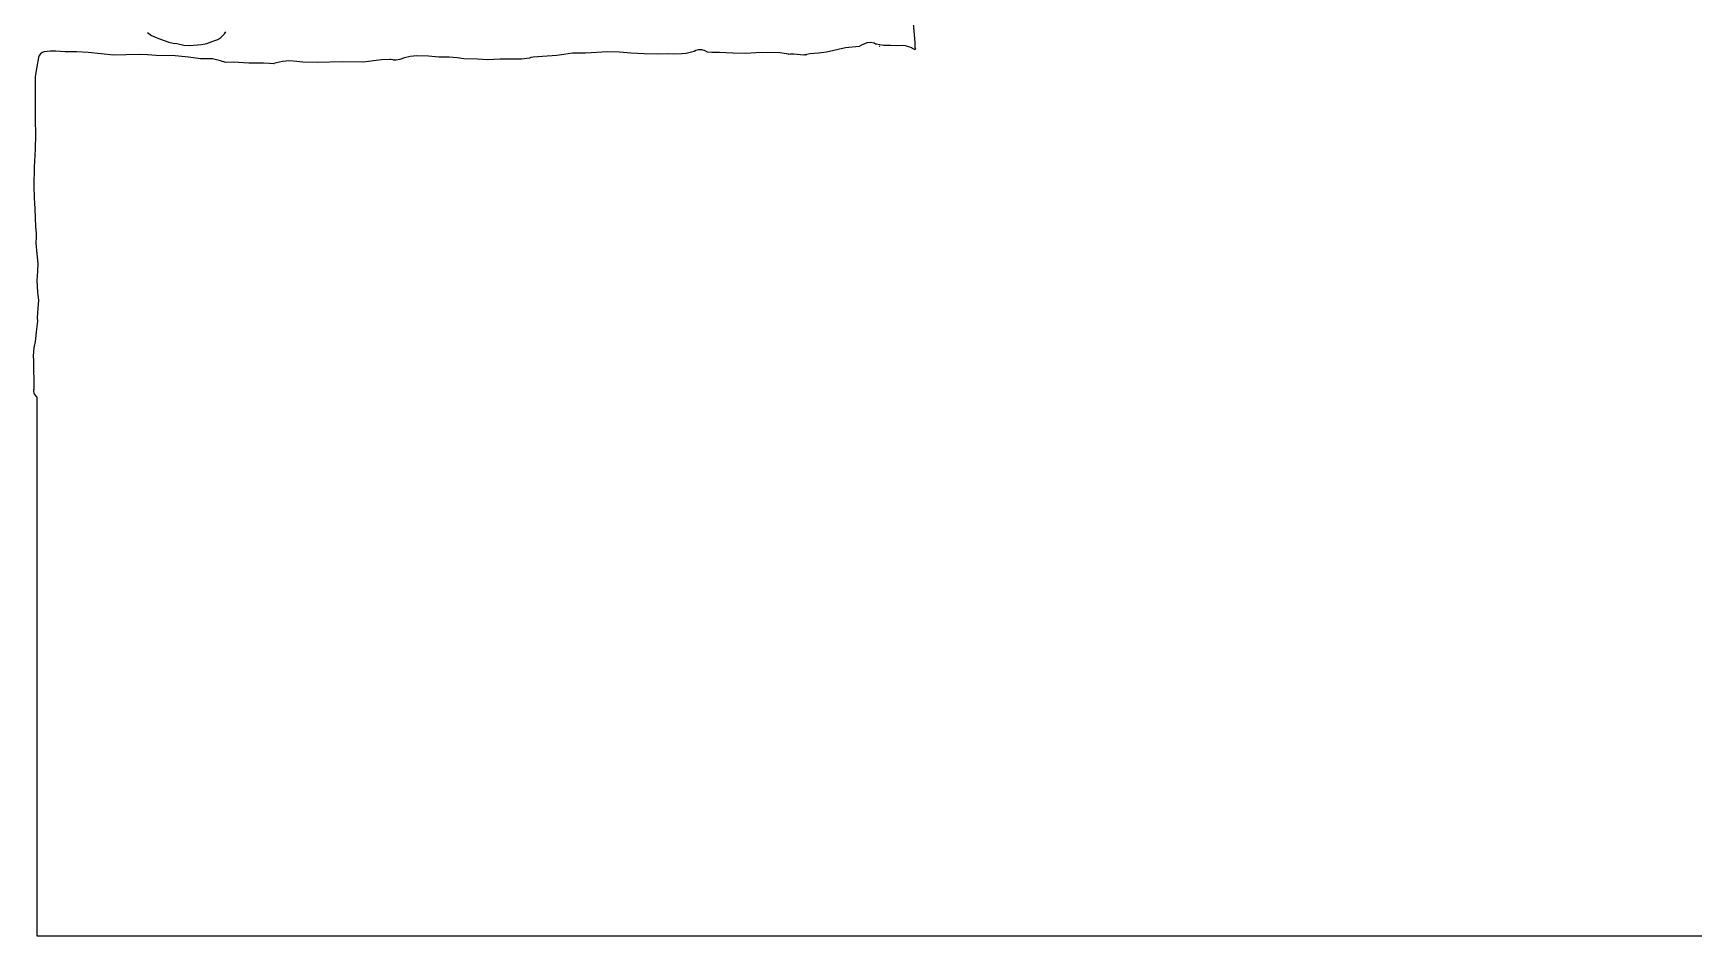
# Model space of a CAD drawing. Extents: x -2300 to 2026, y -6513 to 1502.
# Drawn here: x -2202.2 to -1800.3, y -4111.5 to -3893.2 of the extents above; entities that cross this region are included whole.
import ezdxf

# ---------------------------------------------------------------- set-up
doc = ezdxf.new("R2010")
doc.units = 0

msp = doc.modelspace()

# ---------------------------------------------------------------- linework, layer by layer
at = {"layer": 'Layer 1'}
for p, q in [((-2174.510557, -3893.012459), (-2173.582315, -3893.732392)), ((-2173.582315, -3893.732392), (-2172.487678, -3894.271029)), ((-2156.81052, -3894.248601), (-2155.943164, -3893.37683)), ((-2155.943164, -3893.37683), (-2155.59922, -3892.882721)), ((-1989.276504, -3890.86309), (-1988.826904, -3895.48757)), ((-2200.054458, -3897.887331), (-2200.458803, -3898.201874)), ((-2199.565606, -3897.701178), (-2200.054458, -3897.887331)), ((-2198.068121, -3897.507384), (-2199.565606, -3897.701178)), ((-2196.716748, -3897.524331), (-2198.068121, -3897.507384)), ((-2194.448606, -3897.688478), (-2196.716748, -3897.524331)), ((-2191.716041, -3897.707581), (-2194.448606, -3897.688478)), ((-2188.906856, -3897.853366), (-2191.716041, -3897.707581)), ((-2185.740095, -3898.203805), (-2188.906856, -3897.853366)), ((-2172.487678, -3894.271029), (-2171.652195, -3894.545189)), ((-2171.652195, -3894.545189), (-2169.419265, -3895.394181)), ((-2169.419265, -3895.394181), (-2168.304305, -3895.618917)), ((-2168.304305, -3895.618917), (-2167.465375, -3895.701097)), ((-2167.465375, -3895.701097), (-2165.718705, -3896.094372)), ((-2165.718705, -3896.094372), (-2164.434545, -3896.18687)), ((-2164.44, -3896.19), (-2163.40286, -3896.127135)), ((-2164.434545, -3896.18687), (-2164.44, -3896.19)), ((-2163.40286, -3896.127135), (-2161.496, -3895.962247)), ((-2161.496, -3895.962247), (-2160.207347, -3895.654379)), ((-2160.207347, -3895.654379), (-2159.16384, -3895.272851)), ((-2159.16384, -3895.272851), (-2158.216208, -3894.999326)), ((-2158.216208, -3894.999326), (-2157.548087, -3894.718201)), ((-2157.548087, -3894.718201), (-2156.81052, -3894.248601)), ((-2063.166914, -3897.740969), (-2068.585184, -3898.00407)), ((-2060.321919, -3897.792377), (-2063.166914, -3897.740969)), ((-2057.593114, -3898.011266), (-2060.321919, -3897.792377)), ((-2042.286604, -3897.664557), (-2044.212064, -3898.133186)), ((-2041.821078, -3897.416485), (-2042.286604, -3897.664557)), ((-2041.240373, -3897.259984), (-2041.821078, -3897.416485)), ((-2040.416934, -3897.215402), (-2041.240373, -3897.259984)), ((-2039.631855, -3897.427226), (-2040.416934, -3897.215402)), ((-2038.990684, -3897.815898), (-2039.631855, -3897.427226)), ((-2038.010882, -3897.881091), (-2038.990684, -3897.815898)), ((-2037.487411, -3897.851035), (-2038.010882, -3897.881091)), ((-2036.084401, -3897.872836), (-2037.487411, -3897.851035)), ((-2032.878091, -3898.052382), (-2036.084401, -3897.872836)), ((-2027.280486, -3897.974939), (-2029.893571, -3898.136995)), ((-2024.455151, -3897.872413), (-2027.280486, -3897.974939)), ((-2021.544211, -3897.927023), (-2024.455151, -3897.872413)), ((-2020.460966, -3898.089265), (-2021.544211, -3897.927023)), ((-2010.254505, -3897.778858), (-2012.135404, -3898.027566)), ((-2005.598465, -3896.764978), (-2010.254505, -3897.778858)), ((-2002.336125, -3896.392234), (-2005.598465, -3896.764978)), ((-2001.748053, -3896.089552), (-2002.336125, -3896.392234)), ((-2000.897473, -3895.701992), (-2001.748053, -3896.089552)), ((-2000.360283, -3895.519166), (-2000.897473, -3895.701992)), ((-1999.545603, -3895.482706), (-2000.360283, -3895.519166)), ((-1998.723552, -3895.645451), (-1999.545603, -3895.482706)), ((-1998.371003, -3895.817562), (-1998.723552, -3895.645451)), ((-1998.227853, -3895.826029), (-1998.371003, -3895.817562)), ((-1996.415573, -3896.168505), (-1998.227853, -3895.826029)), ((-1997.498243, -3896.254458), (-1997.391796, -3896.339124)), ((-1997.498242, -3896.254458), (-1997.498243, -3896.254458)), ((-1997.336487, -3896.397544), (-1997.498242, -3896.254458)), ((-1997.391796, -3896.339124), (-1997.336487, -3896.397544)), ((-1995.696247, -3896.185438), (-1996.415573, -3896.168505)), ((-1994.746946, -3896.187555), (-1995.696247, -3896.185438)), ((-1993.155274, -3896.233724), (-1994.746946, -3896.187555)), ((-1991.911976, -3896.204488), (-1993.155274, -3896.233724)), ((-1991.087943, -3896.221633), (-1991.911976, -3896.204488)), ((-1990.558056, -3896.386732), (-1991.087943, -3896.221633)), ((-1990.084707, -3896.580618), (-1990.558056, -3896.386732)), ((-1989.682161, -3896.766037), (-1990.084707, -3896.580618)), ((-1989.426871, -3896.929866), (-1989.682161, -3896.766037)), ((-1988.803134, -3897.185135), (-1989.426871, -3896.929866)), ((-1988.826904, -3895.48757), (-1988.89409, -3895.646558)), ((-1988.89409, -3895.646558), (-1988.853786, -3896.61152)), ((-1988.853786, -3896.61152), (-1988.72304, -3897.078879)), ((-1988.72304, -3897.078879), (-1988.803134, -3897.185135)), ((-2201.337857, -3901.307223), (-2201.697758, -3903.699788)), ((-2200.918996, -3899.116588), (-2201.337857, -3901.307223)), ((-2200.754897, -3898.619921), (-2200.918996, -3899.116588)), ((-2200.458803, -3898.201874), (-2200.754897, -3898.619921)), ((-2182.737726, -3898.481379), (-2185.740095, -3898.203805)), ((-2179.707519, -3898.462779), (-2182.737726, -3898.481379)), ((-2176.465766, -3898.373853), (-2179.707519, -3898.462779)), ((-2174.555505, -3898.411265), (-2176.465766, -3898.373853)), ((-2172.446906, -3898.560754), (-2174.555505, -3898.411265)), ((-2167.837366, -3898.64034), (-2172.446906, -3898.560754)), ((-2164.628795, -3899.019355), (-2167.837366, -3898.64034)), ((-2161.745236, -3899.378843), (-2164.628795, -3899.019355)), ((-2160.466661, -3899.375986), (-2161.745236, -3899.378843)), ((-2158.841556, -3899.440438), (-2160.466661, -3899.375986)), ((-2156.907607, -3899.872898), (-2158.841556, -3899.440438)), ((-2155.560096, -3900.268687), (-2156.907607, -3899.872898)), ((-2153.814996, -3900.246462), (-2155.560096, -3900.268687)), ((-2150.018846, -3900.483316), (-2153.814996, -3900.246462)), ((-2146.455236, -3900.483316), (-2150.018846, -3900.483316)), ((-2144.985046, -3900.560786), (-2146.455236, -3900.483316)), ((-2143.918966, -3900.593382), (-2144.985046, -3900.560786)), ((-2143.358792, -3900.386161), (-2143.936058, -3900.55605)), ((-2143.936058, -3900.55605), (-2143.918966, -3900.593382)), ((-2141.870164, -3900.04485), (-2143.358792, -3900.386161)), ((-2140.234962, -3899.902293), (-2141.870164, -3900.04485)), ((-2138.426178, -3900.050248), (-2140.234962, -3899.902293)), ((-2136.938522, -3900.221697), (-2138.426178, -3900.050248)), ((-2133.439002, -3900.298109), (-2136.938522, -3900.221697)), ((-2127.336032, -3900.113113), (-2133.439002, -3900.298109)), ((-2122.384912, -3900.193758), (-2127.336032, -3900.113113)), ((-2117.946952, -3899.669885), (-2122.384912, -3900.193758)), ((-2115.904692, -3899.561724), (-2117.946952, -3899.669885)), ((-2115.644132, -3899.546166), (-2115.904692, -3899.561724)), ((-2115.119729, -3899.662689), (-2115.644132, -3899.546166)), ((-2114.993132, -3899.731903), (-2115.119729, -3899.662689)), ((-2114.399896, -3899.719203), (-2114.993132, -3899.731903)), ((-2113.504041, -3899.537067), (-2114.399896, -3899.719203)), ((-2112.38647, -3899.170801), (-2113.504041, -3899.537067)), ((-2111.01884, -3898.808226), (-2112.38647, -3899.170801)), ((-2109.372806, -3898.637163), (-2111.01884, -3898.808226)), ((-2106.583578, -3898.776228), (-2109.372806, -3898.637163)), ((-2104.037236, -3898.981332), (-2106.583578, -3898.776228)), ((-2102.884846, -3898.979216), (-2104.037236, -3898.981332)), ((-2101.543856, -3898.981332), (-2102.884846, -3898.979216)), ((-2099.644746, -3899.174583), (-2101.543856, -3898.981332)), ((-2097.969386, -3899.410167), (-2099.644746, -3899.174583)), ((-2094.675546, -3899.509439), (-2097.969386, -3899.410167)), ((-2092.276736, -3899.666072), (-2094.675546, -3899.509439)), ((-2089.240236, -3899.481499), (-2092.276736, -3899.666072)), ((-2086.469884, -3899.522244), (-2089.240236, -3899.481499)), ((-2084.010586, -3899.464565), (-2086.469884, -3899.522244)), ((-2082.107346, -3899.226229), (-2084.010586, -3899.464565)), ((-2081.798314, -3899.117644), (-2082.107346, -3899.226229)), ((-2081.240214, -3899.016468), (-2081.798314, -3899.117644)), ((-2078.928734, -3898.800357), (-2081.240214, -3899.016468)), ((-2075.515514, -3898.617478), (-2078.928734, -3898.800357)), ((-2073.793239, -3898.317415), (-2075.515514, -3898.617478)), ((-2071.665094, -3898.008303), (-2073.793239, -3898.317415)), ((-2068.585184, -3898.00407), (-2071.665094, -3898.008303)), ((-2054.314229, -3898.22579), (-2057.593114, -3898.011266)), ((-2051.041584, -3898.267594), (-2054.314229, -3898.22579)), ((-2048.756464, -3898.189701), (-2051.041584, -3898.267594)), ((-2047.357584, -3898.294476), (-2048.756464, -3898.189701)), ((-2045.265204, -3898.164301), (-2047.357584, -3898.294476)), ((-2044.212064, -3898.133186), (-2045.265204, -3898.164301)), ((-2029.893571, -3898.136995), (-2032.878091, -3898.052382)), ((-2019.987221, -3898.224202), (-2020.460966, -3898.089265)), ((-2019.323353, -3898.292676), (-2019.987221, -3898.224202)), ((-2018.950079, -3898.2532), (-2019.424973, -3898.319875)), ((-2019.424973, -3898.319875), (-2019.323353, -3898.292676)), ((-2018.106717, -3898.270134), (-2018.950079, -3898.2532)), ((-2015.735297, -3898.532812), (-2018.106717, -3898.270134)), ((-2015.477424, -3898.416396), (-2015.735297, -3898.532812)), ((-2014.970484, -3898.314585), (-2015.477424, -3898.416396)), ((-2015.256503, -3898.498575), (-2015.21, -3898.46873)), ((-2015.115957, -3898.47635), (-2015.256503, -3898.498575)), ((-2015.21, -3898.46873), (-2015.213743, -3898.478645)), ((-2015.213743, -3898.478645), (-2015.21, -3898.47)), ((-2015.21, -3898.47), (-2015.115957, -3898.47635)), ((-2014.289385, -3898.226743), (-2014.970484, -3898.314585)), ((-2012.135404, -3898.027566), (-2014.289385, -3898.226743)), ((-2201.697758, -3903.699788), (-2201.751305, -3905.6337)), ((-2201.751305, -3905.6337), (-2201.706013, -3907.320758)), ((-2201.706013, -3907.320758), (-2201.706013, -3914.138948)), ((-2201.706013, -3914.138948), (-2201.655036, -3917.736135)), ((-2201.655036, -3917.736135), (-2201.703897, -3921.235688)), ((-2201.703897, -3921.235688), (-2201.935824, -3925.64432)), ((-2201.935824, -3925.64432), (-2202.086314, -3930.133278)), ((-2202.086314, -3930.133278), (-2201.960788, -3933.039054)), ((-2201.960788, -3933.039054), (-2201.793305, -3935.696708)), ((-2201.793305, -3935.696708), (-2201.645499, -3940.058298)), ((-2201.645499, -3940.058298), (-2201.503916, -3941.575518)), ((-2201.503916, -3941.575518), (-2201.471362, -3942.566115)), ((-2201.471362, -3942.566115), (-2201.528723, -3943.967555)), ((-2201.528723, -3943.967555), (-2201.307122, -3946.565332)), ((-2201.307122, -3946.565332), (-2201.089474, -3948.879895)), ((-2201.089474, -3948.879895), (-2201.176175, -3950.781103)), ((-2201.176175, -3950.781103), (-2201.295658, -3953.031085)), ((-2201.295658, -3953.031085), (-2201.146836, -3955.836085)), ((-2201.146836, -3955.836085), (-2200.94425, -3957.882475)), ((-2200.94425, -3957.882475), (-2201.114811, -3959.723518)), ((-2201.114811, -3959.723518), (-2201.265686, -3962.022235)), ((-2201.265686, -3962.022235), (-2201.203081, -3962.776772)), ((-2201.402105, -3964.802472), (-2201.704428, -3967.731932)), ((-2201.148889, -3962.890912), (-2201.402105, -3964.802472)), ((-2201.203081, -3962.776772), (-2201.148889, -3962.890912)), ((-2202.033635, -3969.29863), (-2202.203092, -3971.240292)), ((-2201.704428, -3967.731932), (-2202.033635, -3969.29863)), ((-2202.203092, -3971.240292), (-2202.194837, -3971.370467)), ((-2202.194837, -3971.370467), (-2202.115251, -3972.285711)), ((-2202.115251, -3973.176613), (-2202.144185, -3974.231343)), ((-2202.144185, -3974.231343), (-2202.083734, -3977.538623)), ((-2202.115251, -3972.285711), (-2202.115251, -3973.176613)), ((-2202.083734, -3977.538623), (-2202.080135, -3979.042933)), ((-2202.062567, -3979.384985), (-2202.119907, -3979.837104)), ((-2202.119907, -3979.837104), (-2202.081151, -3980.158625)), ((-2202.080135, -3979.042933), (-2202.105816, -3979.481134)), ((-2202.105816, -3979.481134), (-2202.062567, -3979.384985)), ((-2202.081151, -3980.158625), (-2201.904939, -3980.630852)), ((-2201.904939, -3980.630852), (-2201.442449, -3981.173987)), ((-2201.442449, -3981.173987), (-2201.324107, -3981.229867)), ((-2201.324107, -3981.229867), (-2201.33, -4111.51)), ((-2201.33, -4111.51), (-1452.16, -4111.51))]:
    msp.add_line(p, q, dxfattribs=at)

doc.saveas('drawing.dxf')
